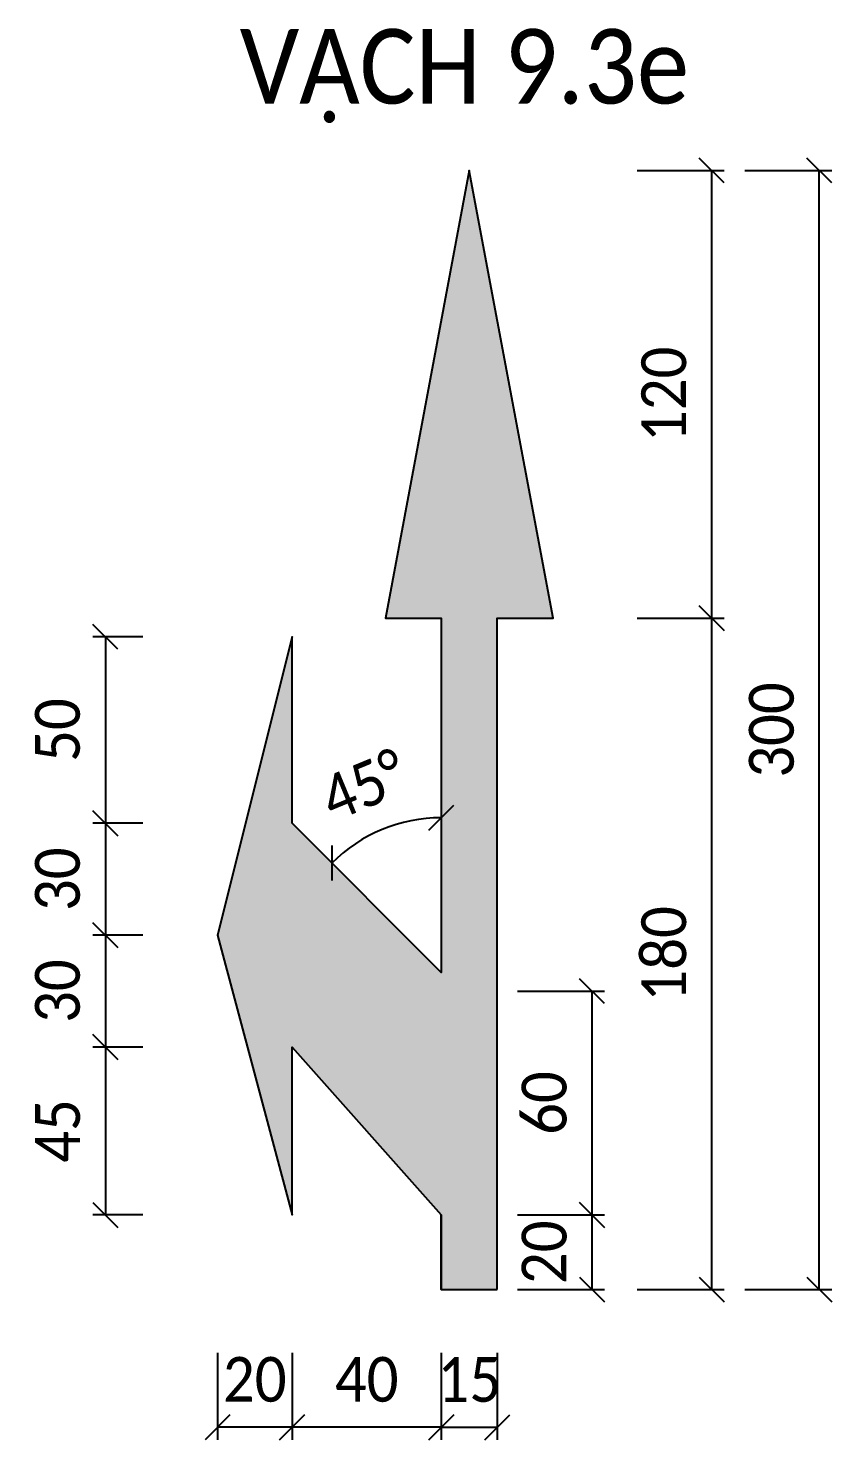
# Model space of a CAD drawing. Header units: metres. Extents: x 933 to 1419, y -2020 to 374.
# Drawn here: x 1049.8 to 1082.1, y -1776.8 to -1720.1 of the extents above; entities that cross this region are included whole.
import ezdxf
from ezdxf.enums import TextEntityAlignment as Align

# ---------------------------------------------------------------- set-up
doc = ezdxf.new("R2010")
doc.units = ezdxf.units.M
doc.layers.add('ATGT-DIM', color=30, linetype='Continuous')
doc.layers.add('ATGT-Text', color=3, linetype='Continuous')
doc.styles.add('ATGT-Text', font='calibril.ttf', dxfattribs={"width": 0.9})
doc.dimstyles.new('ATGT-DIM', dxfattribs={"dimtxt": 1.8, "dimasz": 1, "dimexe": 0.5, "dimexo": 0.5, "dimgap": 1, "dimtad": 1, "dimdec": 0, "dimlfac": 5, "dimtxsty": 'ATGT-Text', "dimblk": 'OBLIQUE', "dimcen": 0, "dimclrd": 30, "dimclre": 30, "dimclrt": 2, "dimadec": 0, "dimazin": 0, "dimtfac": 1, "dimtdec": 0, "dimtmove": 0, "dimatfit": 3, "dimfxl": 3, "dimfxlon": 1, "dimlwe": -1, "dimarcsym": 2})

# ---------------------------------------------------------------- blocks, each defined once
blk = doc.blocks.new('_Oblique')
at = {"color": 0, "linetype": 'ByBlock', "lineweight": -2}
blk.add_line((-0.5, -0.5), (0.5, 0.5), dxfattribs=at)
blk = doc.blocks.new('*D247')
at = {"layer": 'ATGT-DIM', "color": 30, "transparency": 16777216}
for p, q in [((-0.928, -2138.166), (-0.928, -2141.666)), ((1.322, -2138.166), (1.322, -2141.666))]:
    blk.add_line(p, q, dxfattribs=at)
at = {"layer": 'ATGT-DIM', "color": 30, "lineweight": -2, "transparency": 16777216}
blk.add_line((-0.928, -2141.166), (1.322, -2141.166), dxfattribs=at)
at = {"layer": 'Defpoints', "color": 0, "transparency": 16777216}
for p in [(-0.928, -2135.625), (1.322, -2135.625), (1.322, -2141.166)]:
    blk.add_point(p, dxfattribs=at)
at = {"layer": 'ATGT-DIM', "color": 30, "lineweight": -2, "transparency": 16777216, "rotation": 180}
blk.add_blockref('_Oblique', (-0.928, -2141.166), dxfattribs=at)
at = {"layer": 'ATGT-DIM', "color": 30, "lineweight": -2, "transparency": 16777216}
blk.add_blockref('_Oblique', (1.322, -2141.166), dxfattribs=at)
at = {"layer": 'ATGT-DIM', "color": 2, "transparency": 16777216, "insert": (0.197, -2139.253), "char_height": 1.8, "attachment_point": 5, "style": 'ATGT-Text'}
blk.add_mtext('15', dxfattribs=at)
blk = doc.blocks.new('*D256')
at = {"layer": 'ATGT-DIM', "color": 30, "lineweight": -2, "transparency": 16777216}
blk.add_arc((-0.928, -2122.875), 6.225, 90, 135, dxfattribs=at)
at = {"layer": 'Defpoints', "color": 0, "transparency": 16777216}
for p in [(-0.928, -2108.625), (-6.928, -2116.875), (-2.539, -2116.862), (-0.928, -2122.875), (-0.928, -2122.875)]:
    blk.add_point(p, dxfattribs=at)
at = {"layer": 'ATGT-DIM', "color": 30, "lineweight": -2, "transparency": 16777216}
blk.add_blockref('_Oblique', (-0.928, -2116.65), dxfattribs=at)
at = {"layer": 'ATGT-DIM', "color": 30, "lineweight": -2, "transparency": 16777216, "rotation": 225.0000000000005}
blk.add_blockref('_Oblique', (-5.329, -2118.473), dxfattribs=at)
at = {"layer": 'ATGT-DIM', "color": 2, "transparency": 16777216, "insert": (-4.041, -2115.358), "char_height": 1.8, "attachment_point": 5, "rotation": 22.5, "style": 'ATGT-Text'}
blk.add_mtext('45°', dxfattribs=at)
blk = doc.blocks.new('*D248')
at = {"layer": 'ATGT-DIM', "color": 30, "transparency": 16777216}
for p, q in [((-12.932, -2109.375), (-14.936, -2109.375)), ((-12.932, -2116.875), (-14.936, -2116.875))]:
    blk.add_line(p, q, dxfattribs=at)
at = {"layer": 'ATGT-DIM', "color": 30, "lineweight": -2, "transparency": 16777216}
blk.add_line((-14.436, -2109.375), (-14.436, -2116.875), dxfattribs=at)
at = {"layer": 'Defpoints', "color": 0, "transparency": 16777216}
for p in [(-12.432, -2109.375), (-14.436, -2116.875), (-12.432, -2116.875)]:
    blk.add_point(p, dxfattribs=at)
at = {"layer": 'ATGT-DIM', "color": 30, "lineweight": -2, "transparency": 16777216}
for p, rotation in [((-14.436, -2109.375), 90), ((-14.436, -2116.875), 270)]:
    blk.add_blockref('_Oblique', p, dxfattribs=dict(at, rotation=rotation))
at = {"layer": 'ATGT-DIM', "color": 2, "transparency": 16777216, "insert": (-16.355, -2113.125), "char_height": 1.8, "attachment_point": 5, "rotation": 90, "style": 'ATGT-Text'}
blk.add_mtext('50', dxfattribs=at)
blk = doc.blocks.new('*D249')
at = {"layer": 'ATGT-DIM', "color": 30, "transparency": 16777216}
for p, q in [((-12.932, -2116.875), (-14.936, -2116.875)), ((-12.932, -2121.375), (-14.936, -2121.375))]:
    blk.add_line(p, q, dxfattribs=at)
at = {"layer": 'ATGT-DIM', "color": 30, "lineweight": -2, "transparency": 16777216}
blk.add_line((-14.436, -2116.875), (-14.436, -2121.375), dxfattribs=at)
at = {"layer": 'Defpoints', "color": 0, "transparency": 16777216}
for p in [(-12.432, -2116.875), (-14.436, -2121.375), (-12.432, -2121.375)]:
    blk.add_point(p, dxfattribs=at)
at = {"layer": 'ATGT-DIM', "color": 30, "lineweight": -2, "transparency": 16777216}
for p, rotation in [((-14.436, -2116.875), 90), ((-14.436, -2121.375), 270)]:
    blk.add_blockref('_Oblique', p, dxfattribs=dict(at, rotation=rotation))
at = {"layer": 'ATGT-DIM', "color": 2, "transparency": 16777216, "insert": (-16.355, -2119.125), "char_height": 1.8, "attachment_point": 5, "rotation": 90, "style": 'ATGT-Text'}
blk.add_mtext('30', dxfattribs=at)
blk = doc.blocks.new('*D250')
at = {"layer": 'ATGT-DIM', "color": 30, "transparency": 16777216}
for p, q in [((-12.932, -2121.375), (-14.936, -2121.375)), ((-12.932, -2125.875), (-14.936, -2125.875))]:
    blk.add_line(p, q, dxfattribs=at)
at = {"layer": 'ATGT-DIM', "color": 30, "lineweight": -2, "transparency": 16777216}
blk.add_line((-14.436, -2121.375), (-14.436, -2125.875), dxfattribs=at)
at = {"layer": 'Defpoints', "color": 0, "transparency": 16777216}
for p in [(-12.432, -2121.375), (-14.436, -2125.875), (-12.432, -2125.875)]:
    blk.add_point(p, dxfattribs=at)
at = {"layer": 'ATGT-DIM', "color": 30, "lineweight": -2, "transparency": 16777216}
for p, rotation in [((-14.436, -2121.375), 90), ((-14.436, -2125.875), 270)]:
    blk.add_blockref('_Oblique', p, dxfattribs=dict(at, rotation=rotation))
at = {"layer": 'ATGT-DIM', "color": 2, "transparency": 16777216, "insert": (-16.355, -2123.625), "char_height": 1.8, "attachment_point": 5, "rotation": 90, "style": 'ATGT-Text'}
blk.add_mtext('30', dxfattribs=at)
blk = doc.blocks.new('*D251')
at = {"layer": 'ATGT-DIM', "color": 30, "transparency": 16777216}
for p, q in [((-12.932, -2125.875), (-14.936, -2125.875)), ((-12.932, -2132.625), (-14.936, -2132.625))]:
    blk.add_line(p, q, dxfattribs=at)
at = {"layer": 'ATGT-DIM', "color": 30, "lineweight": -2, "transparency": 16777216}
blk.add_line((-14.436, -2125.875), (-14.436, -2132.625), dxfattribs=at)
at = {"layer": 'Defpoints', "color": 0, "transparency": 16777216}
for p in [(-12.432, -2125.875), (-14.436, -2132.625), (-12.432, -2132.625)]:
    blk.add_point(p, dxfattribs=at)
at = {"layer": 'ATGT-DIM', "color": 30, "lineweight": -2, "transparency": 16777216}
for p, rotation in [((-14.436, -2125.875), 90), ((-14.436, -2132.625), 270)]:
    blk.add_blockref('_Oblique', p, dxfattribs=dict(at, rotation=rotation))
at = {"layer": 'ATGT-DIM', "color": 2, "transparency": 16777216, "insert": (-16.348, -2129.25), "char_height": 1.8, "attachment_point": 5, "rotation": 90, "style": 'ATGT-Text'}
blk.add_mtext('45', dxfattribs=at)
blk = doc.blocks.new('*D252')
at = {"layer": 'ATGT-DIM', "color": 30, "transparency": 16777216}
for p, q in [((2.131, -2123.625), (5.631, -2123.625)), ((2.131, -2132.625), (5.631, -2132.625))]:
    blk.add_line(p, q, dxfattribs=at)
at = {"layer": 'ATGT-DIM', "color": 30, "lineweight": -2, "transparency": 16777216}
blk.add_line((5.131, -2132.625), (5.131, -2123.625), dxfattribs=at)
at = {"layer": 'Defpoints', "color": 0, "transparency": 16777216}
for p in [(1.322, -2123.625), (5.131, -2123.625), (1.322, -2132.625)]:
    blk.add_point(p, dxfattribs=at)
at = {"layer": 'ATGT-DIM', "color": 30, "lineweight": -2, "transparency": 16777216}
for p, rotation in [((5.131, -2123.625), 90), ((5.131, -2132.625), 270)]:
    blk.add_blockref('_Oblique', p, dxfattribs=dict(at, rotation=rotation))
at = {"layer": 'ATGT-DIM', "color": 2, "transparency": 16777216, "insert": (3.212, -2128.125), "char_height": 1.8, "attachment_point": 5, "rotation": 90, "style": 'ATGT-Text'}
blk.add_mtext('60', dxfattribs=at)
blk = doc.blocks.new('*D257')
at = {"layer": 'ATGT-DIM', "color": 30, "transparency": 16777216}
for p, q in [((2.131, -2132.625), (5.631, -2132.625)), ((2.131, -2135.625), (5.631, -2135.625))]:
    blk.add_line(p, q, dxfattribs=at)
at = {"layer": 'ATGT-DIM', "color": 30, "lineweight": -2, "transparency": 16777216}
blk.add_line((5.131, -2135.625), (5.131, -2132.625), dxfattribs=at)
at = {"layer": 'Defpoints', "color": 0, "transparency": 16777216}
for p in [(1.322, -2132.625), (5.131, -2132.625), (1.322, -2135.625)]:
    blk.add_point(p, dxfattribs=at)
at = {"layer": 'ATGT-DIM', "color": 30, "lineweight": -2, "transparency": 16777216}
for p, rotation in [((5.131, -2132.625), 90), ((5.131, -2135.625), 270)]:
    blk.add_blockref('_Oblique', p, dxfattribs=dict(at, rotation=rotation))
at = {"layer": 'ATGT-DIM', "color": 2, "transparency": 16777216, "insert": (3.212, -2134.125), "char_height": 1.8, "attachment_point": 5, "rotation": 90, "style": 'ATGT-Text'}
blk.add_mtext('20', dxfattribs=at)
blk = doc.blocks.new('*D258')
at = {"layer": 'ATGT-DIM', "color": 30, "transparency": 16777216}
for p, q in [((6.942, -2108.625), (10.442, -2108.625)), ((6.942, -2135.625), (10.442, -2135.625))]:
    blk.add_line(p, q, dxfattribs=at)
at = {"layer": 'ATGT-DIM', "color": 30, "lineweight": -2, "transparency": 16777216}
blk.add_line((9.942, -2135.625), (9.942, -2108.625), dxfattribs=at)
at = {"layer": 'Defpoints', "color": 0, "transparency": 16777216}
for p in [(3.572, -2108.625), (9.942, -2108.625), (1.322, -2135.625)]:
    blk.add_point(p, dxfattribs=at)
at = {"layer": 'ATGT-DIM', "color": 30, "lineweight": -2, "transparency": 16777216}
for p, rotation in [((9.942, -2108.625), 90), ((9.942, -2135.625), 270)]:
    blk.add_blockref('_Oblique', p, dxfattribs=dict(at, rotation=rotation))
at = {"layer": 'ATGT-DIM', "color": 2, "transparency": 16777216, "insert": (8.022, -2122.125), "char_height": 1.8, "attachment_point": 5, "rotation": 90, "style": 'ATGT-Text'}
blk.add_mtext('180', dxfattribs=at)
blk = doc.blocks.new('*D259')
at = {"layer": 'ATGT-DIM', "color": 30, "transparency": 16777216}
for p, q in [((6.942, -2090.625), (10.442, -2090.625)), ((6.942, -2108.625), (10.442, -2108.625))]:
    blk.add_line(p, q, dxfattribs=at)
at = {"layer": 'ATGT-DIM', "color": 30, "lineweight": -2, "transparency": 16777216}
blk.add_line((9.942, -2108.625), (9.942, -2090.625), dxfattribs=at)
at = {"layer": 'Defpoints', "color": 0, "transparency": 16777216}
for p in [(0.197, -2090.625), (9.942, -2090.625), (3.572, -2108.625)]:
    blk.add_point(p, dxfattribs=at)
at = {"layer": 'ATGT-DIM', "color": 30, "lineweight": -2, "transparency": 16777216}
for p, rotation in [((9.942, -2090.625), 90), ((9.942, -2108.625), 270)]:
    blk.add_blockref('_Oblique', p, dxfattribs=dict(at, rotation=rotation))
at = {"layer": 'ATGT-DIM', "color": 2, "transparency": 16777216, "insert": (8.022, -2099.625), "char_height": 1.8, "attachment_point": 5, "rotation": 90, "style": 'ATGT-Text'}
blk.add_mtext('120', dxfattribs=at)
blk = doc.blocks.new('*D253')
at = {"layer": 'ATGT-DIM', "color": 30, "transparency": 16777216}
for p, q in [((11.268, -2090.625), (14.768, -2090.625)), ((11.268, -2135.625), (14.768, -2135.625))]:
    blk.add_line(p, q, dxfattribs=at)
at = {"layer": 'ATGT-DIM', "color": 30, "lineweight": -2, "transparency": 16777216}
blk.add_line((14.268, -2135.625), (14.268, -2090.625), dxfattribs=at)
at = {"layer": 'Defpoints', "color": 0, "transparency": 16777216}
for p in [(0.197, -2090.625), (14.268, -2090.625), (1.322, -2135.625)]:
    blk.add_point(p, dxfattribs=at)
at = {"layer": 'ATGT-DIM', "color": 30, "lineweight": -2, "transparency": 16777216}
for p, rotation in [((14.268, -2090.625), 90), ((14.268, -2135.625), 270)]:
    blk.add_blockref('_Oblique', p, dxfattribs=dict(at, rotation=rotation))
at = {"layer": 'ATGT-DIM', "color": 2, "transparency": 16777216, "insert": (12.349, -2113.125), "char_height": 1.8, "attachment_point": 5, "rotation": 90, "style": 'ATGT-Text'}
blk.add_mtext('300', dxfattribs=at)
blk = doc.blocks.new('*D254')
at = {"layer": 'ATGT-DIM', "color": 30, "transparency": 16777216}
for p, q in [((-6.928, -2138.166), (-6.928, -2141.666)), ((-0.928, -2138.166), (-0.928, -2141.666))]:
    blk.add_line(p, q, dxfattribs=at)
at = {"layer": 'ATGT-DIM', "color": 30, "lineweight": -2, "transparency": 16777216}
blk.add_line((-0.928, -2141.166), (-6.928, -2141.166), dxfattribs=at)
at = {"layer": 'Defpoints', "color": 0, "transparency": 16777216}
for p in [(-6.928, -2135.625), (-0.928, -2135.625), (-6.928, -2141.166)]:
    blk.add_point(p, dxfattribs=at)
at = {"layer": 'ATGT-DIM', "color": 30, "lineweight": -2, "transparency": 16777216, "rotation": 180}
blk.add_blockref('_Oblique', (-6.928, -2141.166), dxfattribs=at)
at = {"layer": 'ATGT-DIM', "color": 30, "lineweight": -2, "transparency": 16777216}
blk.add_blockref('_Oblique', (-0.928, -2141.166), dxfattribs=at)
at = {"layer": 'ATGT-DIM', "color": 2, "transparency": 16777216, "insert": (-3.928, -2139.247), "char_height": 1.8, "attachment_point": 5, "style": 'ATGT-Text'}
blk.add_mtext('40', dxfattribs=at)
blk = doc.blocks.new('*D255')
at = {"layer": 'ATGT-DIM', "color": 30, "transparency": 16777216}
for p, q in [((-9.928, -2138.166), (-9.928, -2141.666)), ((-6.928, -2138.166), (-6.928, -2141.666))]:
    blk.add_line(p, q, dxfattribs=at)
at = {"layer": 'ATGT-DIM', "color": 30, "lineweight": -2, "transparency": 16777216}
blk.add_line((-6.928, -2141.166), (-9.928, -2141.166), dxfattribs=at)
at = {"layer": 'Defpoints', "color": 0, "transparency": 16777216}
for p in [(-9.928, -2135.625), (-6.928, -2135.625), (-9.928, -2141.166)]:
    blk.add_point(p, dxfattribs=at)
at = {"layer": 'ATGT-DIM', "color": 30, "lineweight": -2, "transparency": 16777216, "rotation": 180}
blk.add_blockref('_Oblique', (-9.928, -2141.166), dxfattribs=at)
at = {"layer": 'ATGT-DIM', "color": 30, "lineweight": -2, "transparency": 16777216}
blk.add_blockref('_Oblique', (-6.928, -2141.166), dxfattribs=at)
at = {"layer": 'ATGT-DIM', "color": 2, "transparency": 16777216, "insert": (-8.428, -2139.247), "char_height": 1.8, "attachment_point": 5, "style": 'ATGT-Text'}
blk.add_mtext('20', dxfattribs=at)
blk = doc.blocks.new('ATGT-Vach9.3e3')
blk.add_hatch(color=256).paths.add_polyline_path([(0, 45), (-3.375, 27), (-1.125, 27), (-1.125, 12.75), (-7.125, 18.75), (-7.125, 26.25), (-10.125, 14.25), (-7.125, 3), (-7.125, 9.75), (-1.125, 3), (-1.125, 0), (1.125, 0), (1.125, 27), (3.375, 27)])
blk.add_lwpolyline([(1.125, 0), (1.125, 27), (3.375, 27), (0, 45), (-3.375, 27), (-1.125, 27), (-1.125, 12.75), (-7.125, 18.75), (-7.125, 26.25), (-10.125, 14.25), (-7.125, 3), (-7.125, 9.75), (-1.125, 3), (-1.125, 0)], close=True)
blk.add_lwpolyline([(-1.125, 0), (-1.125, 3)])
at = {"layer": 'ATGT-Text', "style": 'ATGT-Text', "width": 0.9}
blk.add_text('VẠCH 9.3e', height=3, dxfattribs=at).set_placement((-0.197, 47.689), align=Align.CENTER)
at = {"layer": 'ATGT-DIM'}
for base, p1, p2, picture, middle in [((9.745, 45), (3.375, 27), (0, 45), '*D259', (7.825, 36)), ((14.071, 45), (1.125, 0), (0, 45), '*D253', (12.152, 22.5)), ((9.745, 27), (1.125, 0), (3.375, 27), '*D258', (7.825, 13.5)), ((-14.633, 18.75), (-12.629, 26.25), (-12.629, 18.75), '*D248', (-16.552, 22.5)), ((-14.633, 14.25), (-12.629, 18.75), (-12.629, 14.25), '*D249', (-16.552, 16.5)), ((-14.633, 9.75), (-12.629, 14.25), (-12.629, 9.75), '*D250', (-16.552, 12)), ((4.934, 12), (1.125, 3), (1.125, 12), '*D252', (3.014, 7.5)), ((-14.633, 3), (-12.629, 9.75), (-12.629, 3), '*D251', (-16.545, 6.375))]:
    dim = blk.add_linear_dim(base=base, p1=p1, p2=p2, angle=90, dimstyle='ATGT-DIM', override={"dimlfac": 6.666667, "dimtxsty": 'ATGT-Text'}, dxfattribs=at)
    dim.commit()
    dim.dimension.update_dxf_attribs({"geometry": picture, "text_midpoint": middle, "insert": (-0.197, 2135.625)})
dim = blk.add_angular_dim_2l(base=(-2.736, 18.762), line1=((-1.125, 27), (-1.125, 12.75)), line2=((-1.125, 12.75), (-7.125, 18.75)), dimstyle='ATGT-DIM', override={"dimlfac": 6.666667, "dimtxsty": 'ATGT-Text'}, dxfattribs=at)
dim.commit()
dim.dimension.update_dxf_attribs({"geometry": '*D256', "text_midpoint": (-3.507, 18.501), "dimtype": 130, "insert": (-0.197, 2135.625)})
dim = blk.add_linear_dim(base=(4.934, 3), p1=(1.125, 0), p2=(1.125, 3), angle=90, dimstyle='ATGT-DIM', override={"dimlfac": 6.666667, "dimtxsty": 'ATGT-Text'}, dxfattribs=at)
dim.commit()
dim.dimension.update_dxf_attribs({"geometry": '*D257', "text_midpoint": (4.934, 1.5), "dimtype": 128, "insert": (-0.197, 2135.625)})
for base, p1, p2, picture, middle in [((-10.125, -5.542), (-7.125, 0), (-10.125, 0), '*D255', (-8.625, -5.542)), ((1.125, -5.542), (-1.125, 0), (1.125, 0), '*D247', (0, -5.542))]:
    dim = blk.add_linear_dim(base=base, p1=p1, p2=p2, dimstyle='ATGT-DIM', override={"dimlfac": 6.666667, "dimtxsty": 'ATGT-Text'}, dxfattribs=at)
    dim.commit()
    dim.dimension.update_dxf_attribs({"geometry": picture, "text_midpoint": middle, "dimtype": 128, "insert": (-0.197, 2135.625)})
dim = blk.add_linear_dim(base=(-7.125, -5.542), p1=(-1.125, 0), p2=(-7.125, 0), dimstyle='ATGT-DIM', override={"dimlfac": 6.666667, "dimtxsty": 'ATGT-Text'}, dxfattribs=at)
dim.commit()
dim.dimension.update_dxf_attribs({"geometry": '*D254', "text_midpoint": (-4.125, -3.622), "insert": (-0.197, 2135.625)})

msp = doc.modelspace()

# ---------------------------------------------------------------- block references
msp.add_blockref('ATGT-Vach9.3e3', (1067.548, -1770.774))

doc.saveas('drawing.dxf')
